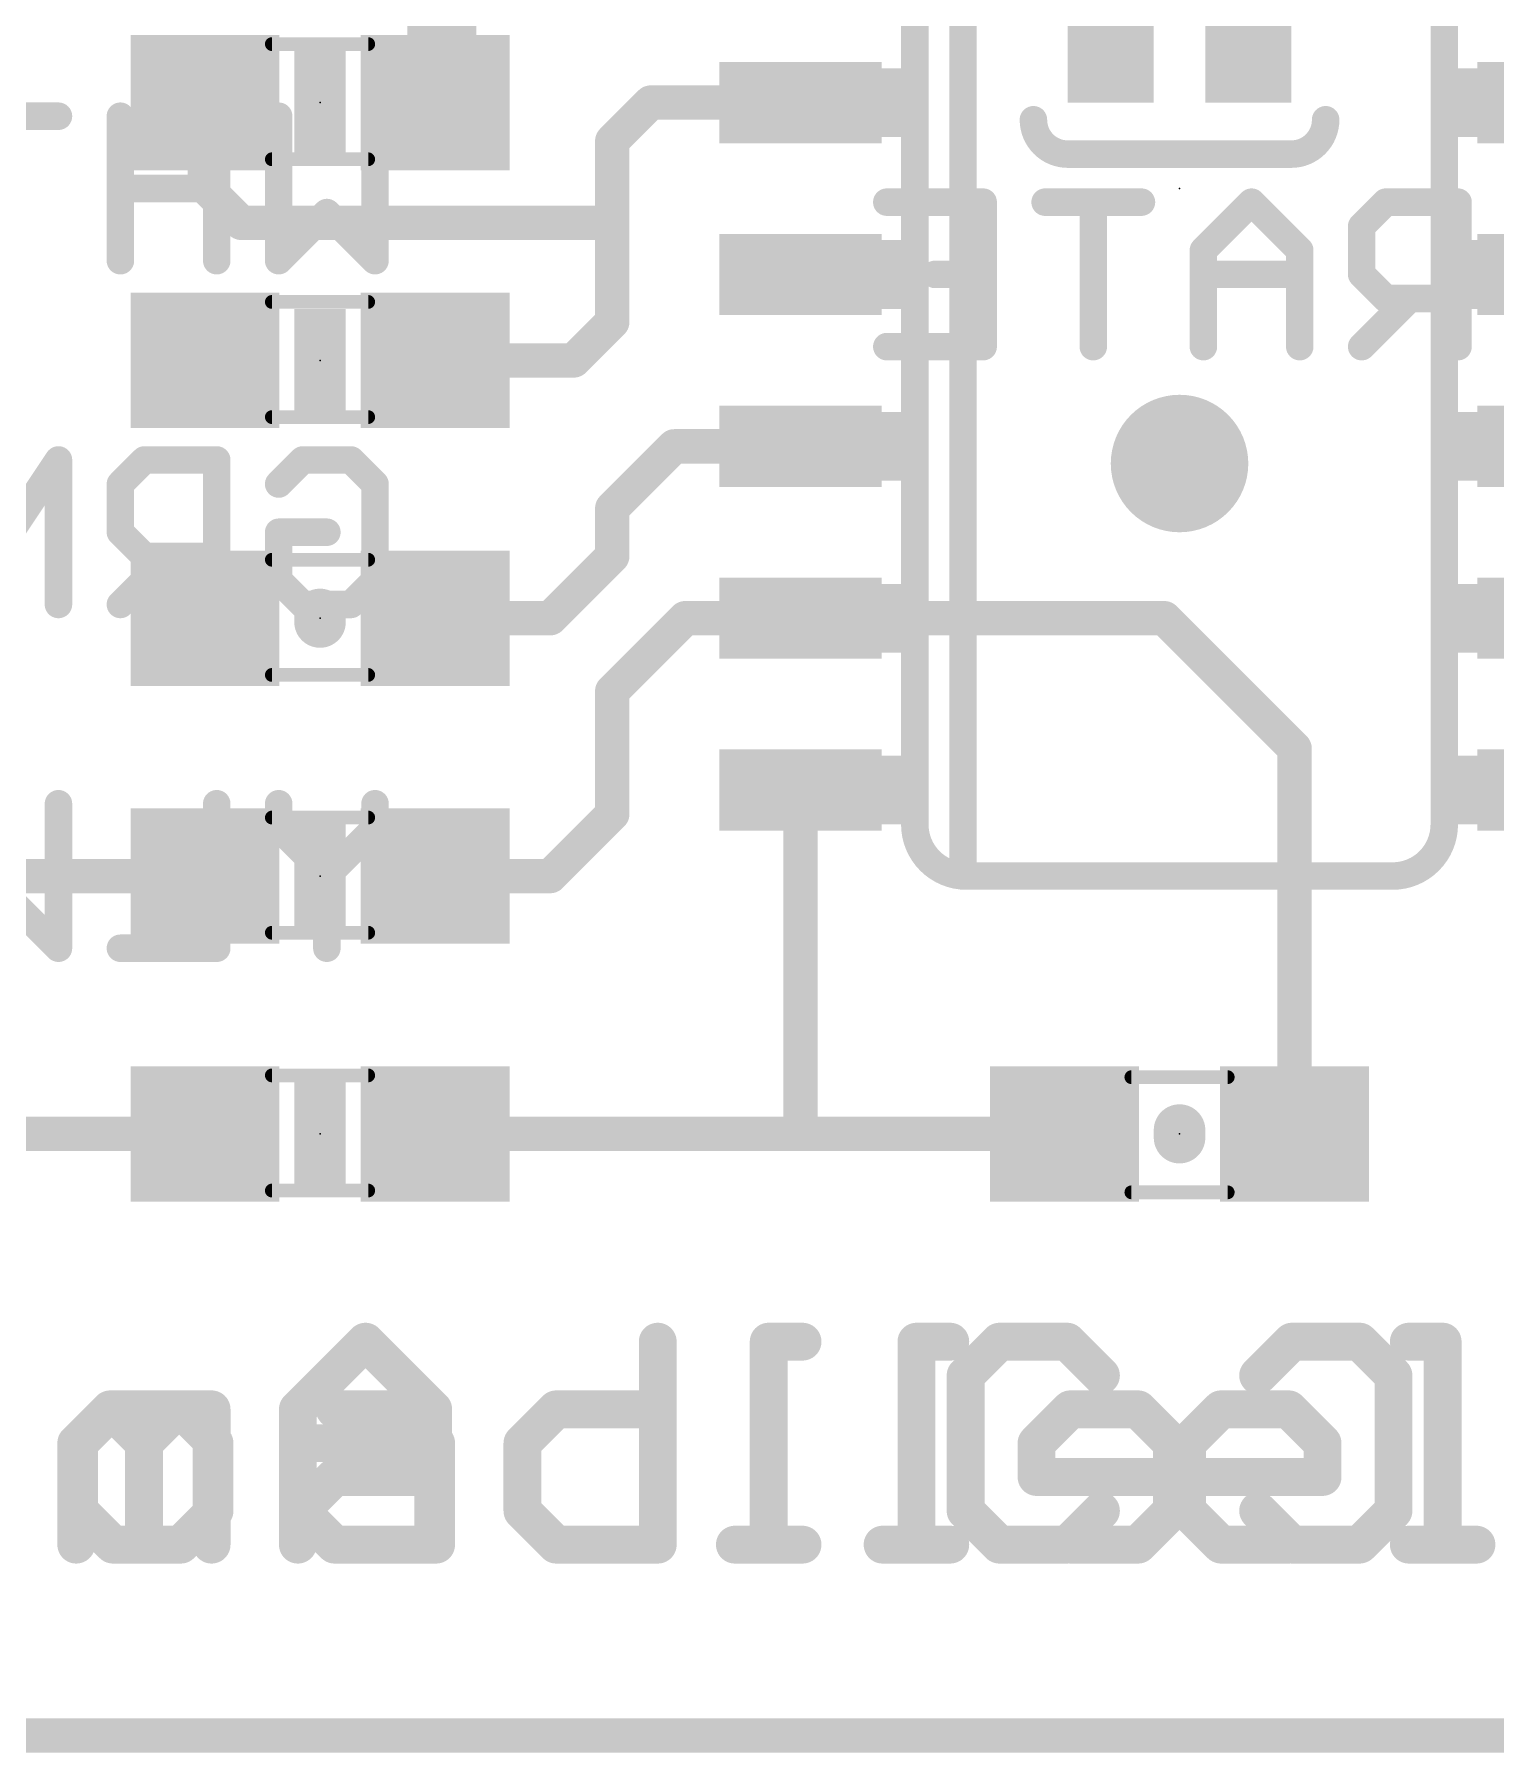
# Model space of a CAD drawing. Extents: x -25 to 82, y -23 to 23.
# Drawn here: x 6.78 to 17.58, y -0.13 to 12.57 of the extents above; entities that cross this region are included whole.
import ezdxf

# ---------------------------------------------------------------- set-up
doc = ezdxf.new("R2010")
doc.units = 0
for name, color, linetype in [('1', 12, 'CONTINUOUS'), ('16', 132, 'CONTINUOUS'), ('18', 110, 'CONTINUOUS'), ('20', 53, 'CONTINUOUS'), ('21', 41, 'CONTINUOUS'), ('22', 40, 'CONTINUOUS'), ('23', 53, 'CONTINUOUS'), ('51', 53, 'CONTINUOUS')]:
    doc.layers.add(name, color=color, linetype=linetype)

# ---------------------------------------------------------------- blocks, each defined once
blk = doc.blocks.new('RECT')
blk.add_solid([(-0.5, -0.5), (0.5, -0.5), (-0.5, 0.5), (0.5, 0.5)])
blk = doc.blocks.new('ROUNDV')
at = {"const_width": 0.5}
blk.add_lwpolyline([(0, -0.25, 1), (0, 0.25, 1), (0, -0.25)], format="xyb", dxfattribs=at)

msp = doc.modelspace()

# ---------------------------------------------------------------- linework, layer by layer
at = {"layer": '1'}
for points, const_width in [([(9.79, 12.954), (9.79, 12.065)], 0.508), ([(9.79, 12.065), (9.74, 12.065)], 0.508), ([(8.04, 12.065), (8.04, 11.4448)], 0.254), ([(11.049, 11.781), (11.333, 12.065)], 0.254), ([(11.333, 12.065), (12.44, 12.065)], 0.254), ([(11.049, 11.176), (11.049, 11.781)], 0.254), ([(8.04, 11.4448), (8.3088, 11.176)], 0.254), ([(8.3088, 11.176), (11.049, 11.176)], 0.254), ([(11.049, 10.444), (11.049, 11.176)], 0.254), ([(10.765, 10.16), (11.049, 10.444)], 0.254), ([(9.74, 10.16), (10.765, 10.16)], 0.254), ([(11.049, 9.0671), (11.5069, 9.525)], 0.254), ([(11.5069, 9.525), (12.44, 9.525)], 0.254), ([(11.049, 8.7129), (11.049, 9.0671)], 0.254), ([(10.5911, 8.255), (11.049, 8.7129)], 0.254), ([(9.74, 8.255), (10.5911, 8.255)], 0.254), ([(11.049, 7.7162), (11.5878, 8.255)], 0.254), ([(11.5878, 8.255), (12.44, 8.255)], 0.254), ([(12.44, 8.255), (15.1277, 8.255)], 0.254), ([(15.1277, 8.255), (16.09, 7.2927)], 0.254), ([(11.049, 6.8079), (11.049, 7.7162)], 0.254), ([(16.09, 7.2927), (16.09, 4.445)], 0.254), ([(12.44, 6.985), (12.44, 4.445)], 0.254), ([(10.5911, 6.35), (11.049, 6.8079)], 0.254), ([(6.35, 6.35), (8.04, 6.35)], 0.254), ([(9.74, 6.35), (10.5911, 6.35)], 0.254), ([(8.04, 4.445), (5.2299, 4.445)], 0.254), ([(9.74, 4.445), (11.43, 4.445)], 0.254), ([(12.44, 4.445), (11.43, 4.445)], 0.254), ([(12.44, 4.445), (14.39, 4.445)], 0.254), ([(0, 0), (30.48, 0)], 0.254)]:
    msp.add_lwpolyline(points, dxfattribs=dict(at, const_width=const_width))
for points, const_width in [([(9.74, 12.192, 1), (9.74, 11.938)], 0.254), ([(9.79, 11.938, 1), (9.79, 12.192)], 0.254), ([(8.1035, 12.065, 1), (7.9765, 12.065)], 0.127), ([(9.663, 12.065, 1), (9.917, 12.065)], 0.254), ([(11.333, 12.1285, 1), (11.333, 12.0015)], 0.127), ([(11.3779, 12.0201, 1), (11.2881, 12.1099)], 0.127), ([(12.44, 12.0015, 1), (12.44, 12.1285)], 0.127), ([(11.1125, 11.781, 1), (10.9855, 11.781)], 0.127), ([(11.0041, 11.8259, 1), (11.0939, 11.7361)], 0.127), ([(8.0849, 11.4897, 1), (7.9951, 11.3999)], 0.127), ([(7.9765, 11.4448, 1), (8.1035, 11.4448)], 0.127), ([(8.3088, 11.2395, 1), (8.3088, 11.1125)], 0.127), ([(11.1125, 11.176, 1), (10.9855, 11.176)], 0.127), ([(11.049, 11.1125, 1), (11.049, 11.2395)], 0.127), ([(8.2639, 11.1311, 1), (8.3537, 11.2209)], 0.127), ([(10.9855, 11.176, 1), (11.1125, 11.176)], 0.127), ([(11.0939, 10.3991, 1), (11.0041, 10.4889)], 0.127), ([(10.9855, 10.444, 1), (11.1125, 10.444)], 0.127), ([(9.74, 10.2235, 1), (9.74, 10.0965)], 0.127), ([(10.765, 10.0965, 1), (10.765, 10.2235)], 0.127), ([(10.7201, 10.2049, 1), (10.8099, 10.1151)], 0.127), ([(11.5069, 9.5885, 1), (11.5069, 9.4615)], 0.127), ([(11.5518, 9.4801, 1), (11.462, 9.5699)], 0.127), ([(12.44, 9.4615, 1), (12.44, 9.5885)], 0.127), ([(11.1125, 9.0671, 1), (10.9855, 9.0671)], 0.127), ([(11.0041, 9.112, 1), (11.0939, 9.0222)], 0.127), ([(10.9855, 8.7129, 1), (11.1125, 8.7129)], 0.127), ([(11.0939, 8.668, 1), (11.0041, 8.7578)], 0.127), ([(9.74, 8.3185, 1), (9.74, 8.1915)], 0.127), ([(10.5911, 8.1915, 1), (10.5911, 8.3185)], 0.127), ([(11.5878, 8.3185, 1), (11.5878, 8.1915)], 0.127), ([(11.6327, 8.2101, 1), (11.5429, 8.2999)], 0.127), ([(12.44, 8.3185, 1), (12.44, 8.1915)], 0.127), ([(12.44, 8.1915, 1), (12.44, 8.3185)], 0.127), ([(15.1726, 8.2999, 1), (15.0828, 8.2101)], 0.127), ([(15.1277, 8.1915, 1), (15.1277, 8.3185)], 0.127), ([(10.5462, 8.2999, 1), (10.636, 8.2101)], 0.127), ([(11.1125, 7.7162, 1), (10.9855, 7.7162)], 0.127), ([(11.0041, 7.7611, 1), (11.0939, 7.6713)], 0.127), ([(16.1535, 7.2927, 1), (16.0265, 7.2927)], 0.127), ([(16.0451, 7.2478, 1), (16.1349, 7.3376)], 0.127), ([(12.5035, 6.985, 1), (12.3765, 6.985)], 0.127), ([(10.9855, 6.8079, 1), (11.1125, 6.8079)], 0.127), ([(11.0939, 6.763, 1), (11.0041, 6.8528)], 0.127), ([(8.04, 6.2865, 1), (8.04, 6.4135)], 0.127), ([(9.74, 6.4135, 1), (9.74, 6.2865)], 0.127), ([(10.5911, 6.2865, 1), (10.5911, 6.4135)], 0.127), ([(10.5462, 6.3949, 1), (10.636, 6.3051)], 0.127), ([(8.04, 4.3815, 1), (8.04, 4.5085)], 0.127), ([(9.74, 4.5085, 1), (9.74, 4.3815)], 0.127), ([(11.43, 4.5085, 1), (11.43, 4.3815)], 0.127), ([(11.43, 4.3815, 1), (11.43, 4.5085)], 0.127), ([(12.44, 4.5085, 1), (12.44, 4.3815)], 0.127), ([(12.44, 4.3815, 1), (12.44, 4.5085)], 0.127), ([(14.39, 4.3815, 1), (14.39, 4.5085)], 0.127), ([(12.3765, 4.445, 1), (12.5035, 4.445)], 0.127), ([(16.0265, 4.445, 1), (16.1535, 4.445)], 0.127)]:
    msp.add_lwpolyline(points, format="xyb", dxfattribs=dict(at, const_width=const_width))
at = {"layer": '16', "const_width": 0.254}
msp.add_lwpolyline([(0, 0), (30.48, 0)], dxfattribs=at)
at = {"layer": '20', "const_width": 0.2032}
msp.add_lwpolyline([(30.48, 0), (0, 0)], dxfattribs=at)
at = {"layer": '21'}
for points, const_width in [([(13.6398, 16.51), (13.6398, 6.35)], 0.2032), ([(13.2842, 16.129), (13.2842, 6.731)], 0.2032), ([(17.1958, 6.731), (17.1958, 16.129)], 0.2032), ([(8.89, 8.2829), (8.89, 8.2271)], 0.381), ([(13.6652, 6.35), (16.8148, 6.35)], 0.2032), ([(15.24, 4.4171), (15.24, 4.4729)], 0.381), ([(11.3851, 2.9096), (11.3851, 1.4097)], 0.2794), ([(13.9095, 2.9096), (13.6595, 2.6596)], 0.2794), ([(14.4094, 2.9096), (13.9095, 2.9096)], 0.2794), ([(14.6594, 2.6596), (14.4094, 2.9096)], 0.2794), ([(16.9338, 2.9096), (17.1838, 2.9096)], 0.2794), ([(17.1838, 2.9096), (17.1838, 1.4097)], 0.2794), ([(13.6595, 2.6596), (13.6595, 1.6597)], 0.2794), ([(7.3608, 2.4096), (7.1109, 2.1596)], 0.2794), ([(7.8608, 2.4096), (7.3608, 2.4096)], 0.2794), ([(8.1108, 2.1596), (7.8608, 2.4096)], 0.2794), ([(8.998, 2.4096), (9.498, 2.4096)], 0.2794), ([(9.498, 2.4096), (9.7479, 2.1596)], 0.2794), ([(10.3852, 2.1596), (10.6351, 2.4096)], 0.2794), ([(10.6351, 2.4096), (11.3851, 2.4096)], 0.2794), ([(15.2966, 2.1596), (15.5466, 2.4096)], 0.2794), ([(15.5466, 2.4096), (16.0466, 2.4096)], 0.2794), ([(16.0466, 2.4096), (16.2966, 2.1596)], 0.2794), ([(7.1109, 2.1596), (7.1109, 1.6597)], 0.2794), ([(8.1108, 1.6597), (8.1108, 2.1596)], 0.2794), ([(9.7479, 2.1596), (9.7479, 1.4097)], 0.2794), ([(10.3852, 1.6597), (10.3852, 2.1596)], 0.2794), ([(15.2966, 1.6597), (15.2966, 2.1596)], 0.2794), ([(16.2966, 2.1596), (16.2966, 1.9097)], 0.2794), ([(8.748, 1.6597), (8.998, 1.9097)], 0.2794), ([(8.998, 1.9097), (9.7479, 1.9097)], 0.2794), ([(16.2966, 1.9097), (15.2966, 1.9097)], 0.2794), ([(7.1109, 1.6597), (7.3608, 1.4097)], 0.2794), ([(7.8608, 1.4097), (8.1108, 1.6597)], 0.2794), ([(8.998, 1.4097), (8.748, 1.6597)], 0.2794), ([(10.6351, 1.4097), (10.3852, 1.6597)], 0.2794), ([(13.6595, 1.6597), (13.9095, 1.4097)], 0.2794), ([(14.4094, 1.4097), (14.6594, 1.6597)], 0.2794), ([(15.5466, 1.4097), (15.2966, 1.6597)], 0.2794), ([(7.3608, 1.4097), (7.8608, 1.4097)], 0.2794), ([(9.7479, 1.4097), (8.998, 1.4097)], 0.2794), ([(11.3851, 1.4097), (10.6351, 1.4097)], 0.2794), ([(13.9095, 1.4097), (14.4094, 1.4097)], 0.2794), ([(16.0466, 1.4097), (15.5466, 1.4097)], 0.2794), ([(16.9338, 1.4097), (17.4338, 1.4097)], 0.2794)]:
    msp.add_lwpolyline(points, dxfattribs=dict(at, const_width=const_width))
for points, const_width in [([(8.9853, 8.2829, 1), (8.7948, 8.2829)], 0.1905), ([(8.7948, 8.2271, 1), (8.9853, 8.2271)], 0.1905), ([(13.2842, 6.731, 0.4142), (13.6652, 6.35)], 0.2032), ([(13.335, 6.731, 1), (13.2334, 6.731)], 0.1016), ([(13.2334, 6.731, 1), (13.335, 6.731)], 0.1016), ([(16.8148, 6.35, 0.4142), (17.1958, 6.731)], 0.2032), ([(17.2466, 6.731, 1), (17.145, 6.731)], 0.1016), ([(17.145, 6.731, 1), (17.2466, 6.731)], 0.1016), ([(13.589, 6.35, 1), (13.6906, 6.35)], 0.1016), ([(13.6652, 6.4008, 1), (13.6652, 6.2992)], 0.1016), ([(13.6652, 6.2992, 1), (13.6652, 6.4008)], 0.1016), ([(16.8148, 6.4008, 1), (16.8148, 6.2992)], 0.1016), ([(16.8148, 6.2992, 1), (16.8148, 6.4008)], 0.1016), ([(15.3353, 4.4729, 1), (15.1448, 4.4729)], 0.1905), ([(15.1448, 4.4171, 1), (15.3353, 4.4171)], 0.1905), ([(11.4549, 2.9096, 1), (11.3152, 2.9096)], 0.1397), ([(13.9095, 2.9794, 1), (13.9095, 2.8397)], 0.1397), ([(13.9589, 2.8602, 1), (13.8601, 2.959)], 0.1397), ([(14.4588, 2.959, 1), (14.36, 2.8602)], 0.1397), ([(14.4094, 2.8397, 1), (14.4094, 2.9794)], 0.1397), ([(16.9338, 2.9794, 1), (16.9338, 2.8397)], 0.1397), ([(17.2536, 2.9096, 1), (17.1139, 2.9096)], 0.1397), ([(17.1838, 2.8397, 1), (17.1838, 2.9794)], 0.1397), ([(13.7293, 2.6596, 1), (13.5896, 2.6596)], 0.1397), ([(13.6101, 2.709, 1), (13.7089, 2.6102)], 0.1397), ([(14.61, 2.6102, 1), (14.7088, 2.709)], 0.1397), ([(7.3608, 2.4795, 1), (7.3608, 2.3398)], 0.1397), ([(7.4102, 2.3602, 1), (7.3114, 2.459)], 0.1397), ([(7.9102, 2.459, 1), (7.8114, 2.3602)], 0.1397), ([(7.8608, 2.3398, 1), (7.8608, 2.4795)], 0.1397), ([(8.998, 2.4795, 1), (8.998, 2.3398)], 0.1397), ([(9.5473, 2.459, 1), (9.4486, 2.3602)], 0.1397), ([(9.498, 2.3398, 1), (9.498, 2.4795)], 0.1397), ([(10.6351, 2.4795, 1), (10.6351, 2.3398)], 0.1397), ([(10.6845, 2.3602, 1), (10.5858, 2.459)], 0.1397), ([(11.3851, 2.3398, 1), (11.3851, 2.4795)], 0.1397), ([(15.5466, 2.4795, 1), (15.5466, 2.3398)], 0.1397), ([(15.596, 2.3602, 1), (15.4972, 2.459)], 0.1397), ([(16.096, 2.459, 1), (15.9972, 2.3602)], 0.1397), ([(16.0466, 2.3398, 1), (16.0466, 2.4795)], 0.1397), ([(7.1807, 2.1596, 1), (7.041, 2.1596)], 0.1397), ([(8.1806, 2.1596, 1), (8.0409, 2.1596)], 0.1397), ([(9.8178, 2.1596, 1), (9.6781, 2.1596)], 0.1397), ([(10.455, 2.1596, 1), (10.3153, 2.1596)], 0.1397), ([(15.3665, 2.1596, 1), (15.2268, 2.1596)], 0.1397), ([(16.3664, 2.1596, 1), (16.2267, 2.1596)], 0.1397), ([(7.0615, 2.209, 1), (7.1602, 2.1102)], 0.1397), ([(8.0614, 2.1102, 1), (8.1602, 2.209)], 0.1397), ([(9.6985, 2.1102, 1), (9.7973, 2.209)], 0.1397), ([(10.3358, 2.209, 1), (10.4346, 2.1102)], 0.1397), ([(15.2472, 2.209, 1), (15.346, 2.1102)], 0.1397), ([(16.2472, 2.1102, 1), (16.3459, 2.209)], 0.1397), ([(8.998, 1.9795, 1), (8.998, 1.8398)], 0.1397), ([(9.0474, 1.8603, 1), (8.9486, 1.9591)], 0.1397), ([(9.7479, 1.8398, 1), (9.7479, 1.9795)], 0.1397), ([(15.2966, 1.9795, 1), (15.2966, 1.8398)], 0.1397), ([(16.2966, 1.8398, 1), (16.2966, 1.9795)], 0.1397), ([(16.2267, 1.9097, 1), (16.3664, 1.9097)], 0.1397), ([(7.1602, 1.7091, 1), (7.0615, 1.6103)], 0.1397), ([(8.1602, 1.6103, 1), (8.0614, 1.7091)], 0.1397), ([(8.7974, 1.7091, 1), (8.6986, 1.6103)], 0.1397), ([(8.6986, 1.7091, 1), (8.7974, 1.6103)], 0.1397), ([(10.4346, 1.7091, 1), (10.3358, 1.6103)], 0.1397), ([(13.7089, 1.7091, 1), (13.6101, 1.6103)], 0.1397), ([(14.7088, 1.6103, 1), (14.61, 1.7091)], 0.1397), ([(15.346, 1.7091, 1), (15.2472, 1.6103)], 0.1397), ([(7.041, 1.6597, 1), (7.1807, 1.6597)], 0.1397), ([(8.0409, 1.6597, 1), (8.1806, 1.6597)], 0.1397), ([(10.3153, 1.6597, 1), (10.455, 1.6597)], 0.1397), ([(13.5896, 1.6597, 1), (13.7293, 1.6597)], 0.1397), ([(15.2268, 1.6597, 1), (15.3665, 1.6597)], 0.1397), ([(7.3608, 1.4796, 1), (7.3608, 1.3399)], 0.1397), ([(7.3114, 1.3603, 1), (7.4102, 1.4591)], 0.1397), ([(7.8114, 1.4591, 1), (7.9102, 1.3603)], 0.1397), ([(7.8608, 1.3399, 1), (7.8608, 1.4796)], 0.1397), ([(8.998, 1.4796, 1), (8.998, 1.3399)], 0.1397), ([(8.9486, 1.3603, 1), (9.0474, 1.4591)], 0.1397), ([(9.7479, 1.3399, 1), (9.7479, 1.4796)], 0.1397), ([(10.6351, 1.4796, 1), (10.6351, 1.3399)], 0.1397), ([(10.5858, 1.3603, 1), (10.6845, 1.4591)], 0.1397), ([(11.3851, 1.3399, 1), (11.3851, 1.4796)], 0.1397), ([(13.9095, 1.4796, 1), (13.9095, 1.3399)], 0.1397), ([(13.8601, 1.3603, 1), (13.9589, 1.4591)], 0.1397), ([(14.36, 1.4591, 1), (14.4588, 1.3603)], 0.1397), ([(14.4094, 1.3399, 1), (14.4094, 1.4796)], 0.1397), ([(15.5466, 1.4796, 1), (15.5466, 1.3399)], 0.1397), ([(15.4972, 1.3603, 1), (15.596, 1.4591)], 0.1397), ([(16.0466, 1.3399, 1), (16.0466, 1.4796)], 0.1397), ([(16.9338, 1.4796, 1), (16.9338, 1.3399)], 0.1397), ([(17.4338, 1.3399, 1), (17.4338, 1.4796)], 0.1397), ([(9.6781, 1.4097, 1), (9.8178, 1.4097)], 0.1397), ([(11.3152, 1.4097, 1), (11.4549, 1.4097)], 0.1397), ([(17.1139, 1.4097, 1), (17.2536, 1.4097)], 0.1397)]:
    msp.add_lwpolyline(points, format="xyb", dxfattribs=dict(at, const_width=const_width))
at = {"layer": '22'}
for points, const_width in [([(6.9576, 11.9643), (6.2458, 11.9643)], 0.2032), ([(7.4152, 11.9643), (7.4152, 10.8966)], 0.2032), ([(8.127, 10.8966), (8.127, 11.9643)], 0.2032), ([(8.5846, 10.8966), (8.5846, 11.9643)], 0.2032), ([(9.2964, 11.9643), (9.2964, 10.8966)], 0.2032), ([(14.4145, 11.684), (16.0655, 11.684)], 0.2032), ([(8.127, 11.4305), (7.4152, 11.4305)], 0.2032), ([(13.0774, 11.3293), (13.7892, 11.3293)], 0.2032), ([(13.7892, 11.3293), (13.7892, 10.2616)], 0.2032), ([(14.9586, 11.3293), (14.2468, 11.3293)], 0.2032), ([(14.6027, 10.2616), (14.6027, 11.3293)], 0.2032), ([(15.7721, 11.3293), (15.4162, 10.9734)], 0.2032), ([(16.128, 10.9734), (15.7721, 11.3293)], 0.2032), ([(16.7635, 11.3293), (16.5856, 11.1514)], 0.2032), ([(17.2974, 11.3293), (16.7635, 11.3293)], 0.2032), ([(17.2974, 10.2616), (17.2974, 11.3293)], 0.2032), ([(8.9405, 11.2525), (8.5846, 10.8966)], 0.2032), ([(9.2964, 10.8966), (8.9405, 11.2525)], 0.2032), ([(16.5856, 11.1514), (16.5856, 10.7955)], 0.2032), ([(15.4162, 10.9734), (15.4162, 10.2616)], 0.2032), ([(16.128, 10.2616), (16.128, 10.9734)], 0.2032), ([(13.7892, 10.7955), (13.4333, 10.7955)], 0.2032), ([(16.128, 10.7955), (15.4162, 10.7955)], 0.2032), ([(16.5856, 10.7955), (16.7635, 10.6175)], 0.2032), ([(16.9415, 10.6175), (16.5856, 10.2616)], 0.2032), ([(16.7635, 10.6175), (17.2974, 10.6175)], 0.2032), ([(13.7892, 10.2616), (13.0774, 10.2616)], 0.2032), ([(6.9576, 9.4243), (6.2458, 8.3566)], 0.2032), ([(6.9576, 8.3566), (6.9576, 9.4243)], 0.2032), ([(7.5931, 9.4243), (7.4152, 9.2464)], 0.2032), ([(8.127, 9.4243), (7.5931, 9.4243)], 0.2032), ([(8.127, 8.3566), (8.127, 9.4243)], 0.2032), ([(8.5846, 9.2464), (8.7625, 9.4243)], 0.2032), ([(8.7625, 9.4243), (9.1185, 9.4243)], 0.2032), ([(9.1185, 9.4243), (9.2964, 9.2464)], 0.2032), ([(7.4152, 9.2464), (7.4152, 8.8905)], 0.2032), ([(9.2964, 9.2464), (9.2964, 8.5346)], 0.2032), ([(7.4152, 8.8905), (7.5931, 8.7125)], 0.2032), ([(8.5846, 8.5346), (8.5846, 8.8905)], 0.2032), ([(8.5846, 8.8905), (8.9405, 8.8905)], 0.2032), ([(7.7711, 8.7125), (7.4152, 8.3566)], 0.2032), ([(7.5931, 8.7125), (8.127, 8.7125)], 0.2032), ([(8.7625, 8.3566), (8.5846, 8.5346)], 0.2032), ([(9.2964, 8.5346), (9.1185, 8.3566)], 0.2032), ([(9.1185, 8.3566), (8.7625, 8.3566)], 0.2032), ([(6.9576, 6.8843), (6.9576, 5.8166)], 0.2032), ([(8.127, 6.8843), (8.127, 5.8166)], 0.2032), ([(8.5846, 6.7064), (8.5846, 6.8843)], 0.2032), ([(9.2964, 6.8843), (9.2964, 6.7064)], 0.2032), ([(8.9405, 6.3505), (8.5846, 6.7064)], 0.2032), ([(9.2964, 6.7064), (8.9405, 6.3505)], 0.2032), ([(8.9405, 6.3505), (8.9405, 5.8166)], 0.2032), ([(6.9576, 5.8166), (6.6017, 6.1725)], 0.2032), ([(8.127, 5.8166), (7.4152, 5.8166)], 0.2032), ([(9.2262, 2.9096), (8.7263, 2.4096)], 0.2794), ([(9.7262, 2.4096), (9.2262, 2.9096)], 0.2794), ([(12.4548, 2.9096), (12.2048, 2.9096)], 0.2794), ([(12.2048, 2.9096), (12.2048, 1.4097)], 0.2794), ([(13.5462, 2.9096), (13.2962, 2.9096)], 0.2794), ([(13.2962, 2.9096), (13.2962, 1.4097)], 0.2794), ([(15.8206, 2.6596), (16.0706, 2.9096)], 0.2794), ([(16.0706, 2.9096), (16.5705, 2.9096)], 0.2794), ([(16.5705, 2.9096), (16.8205, 2.6596)], 0.2794), ([(16.8205, 2.6596), (16.8205, 1.6597)], 0.2794), ([(7.3391, 2.4096), (7.0891, 2.1596)], 0.2794), ([(7.5891, 2.1596), (7.3391, 2.4096)], 0.2794), ([(7.839, 2.4096), (7.5891, 2.1596)], 0.2794), ([(8.089, 2.4096), (7.839, 2.4096)], 0.2794), ([(8.089, 1.4097), (8.089, 2.4096)], 0.2794), ([(8.7263, 2.4096), (8.7263, 1.4097)], 0.2794), ([(9.7262, 1.4097), (9.7262, 2.4096)], 0.2794), ([(14.4334, 2.4096), (14.1834, 2.1596)], 0.2794), ([(14.9334, 2.4096), (14.4334, 2.4096)], 0.2794), ([(15.1834, 2.1596), (14.9334, 2.4096)], 0.2794), ([(7.0891, 2.1596), (7.0891, 1.4097)], 0.2794), ([(7.5891, 2.1596), (7.5891, 1.4097)], 0.2794), ([(9.7262, 2.1596), (8.7263, 2.1596)], 0.2794), ([(14.1834, 2.1596), (14.1834, 1.9097)], 0.2794), ([(15.1834, 1.6597), (15.1834, 2.1596)], 0.2794), ([(14.1834, 1.9097), (15.1834, 1.9097)], 0.2794), ([(14.9334, 1.4097), (15.1834, 1.6597)], 0.2794), ([(16.0706, 1.4097), (15.8206, 1.6597)], 0.2794), ([(16.8205, 1.6597), (16.5705, 1.4097)], 0.2794), ([(12.4548, 1.4097), (11.9548, 1.4097)], 0.2794), ([(13.5462, 1.4097), (13.0462, 1.4097)], 0.2794), ([(14.4334, 1.4097), (14.9334, 1.4097)], 0.2794), ([(16.5705, 1.4097), (16.0706, 1.4097)], 0.2794)]:
    msp.add_lwpolyline(points, dxfattribs=dict(at, const_width=const_width))
for points, const_width in [([(6.9576, 11.9135, 1), (6.9576, 12.0151)], 0.1016), ([(7.466, 11.9643, 1), (7.3644, 11.9643)], 0.1016), ([(8.1778, 11.9643, 1), (8.0762, 11.9643)], 0.1016), ([(8.6354, 11.9643, 1), (8.5338, 11.9643)], 0.1016), ([(9.3472, 11.9643, 1), (9.2456, 11.9643)], 0.1016), ([(14.1605, 11.938, 0.4142), (14.4145, 11.684)], 0.2032), ([(14.2113, 11.938, 1), (14.1097, 11.938)], 0.1016), ([(16.0655, 11.684, 0.4142), (16.3195, 11.938)], 0.2032), ([(16.3703, 11.938, 1), (16.2687, 11.938)], 0.1016), ([(14.4145, 11.7348, 1), (14.4145, 11.6332)], 0.1016), ([(14.4145, 11.6332, 1), (14.4145, 11.7348)], 0.1016), ([(16.0655, 11.7348, 1), (16.0655, 11.6332)], 0.1016), ([(16.0655, 11.6332, 1), (16.0655, 11.7348)], 0.1016), ([(7.4152, 11.4813, 1), (7.4152, 11.3797)], 0.1016), ([(8.127, 11.3797, 1), (8.127, 11.4813)], 0.1016), ([(13.0774, 11.3801, 1), (13.0774, 11.2785)], 0.1016), ([(13.84, 11.3293, 1), (13.7384, 11.3293)], 0.1016), ([(13.7892, 11.2785, 1), (13.7892, 11.3801)], 0.1016), ([(14.2468, 11.3801, 1), (14.2468, 11.2785)], 0.1016), ([(14.6535, 11.3293, 1), (14.5519, 11.3293)], 0.1016), ([(14.9586, 11.2785, 1), (14.9586, 11.3801)], 0.1016), ([(15.808, 11.3652, 1), (15.7362, 11.2934)], 0.1016), ([(15.808, 11.2934, 1), (15.7362, 11.3652)], 0.1016), ([(16.7635, 11.3801, 1), (16.7635, 11.2785)], 0.1016), ([(16.7995, 11.2934, 1), (16.7276, 11.3652)], 0.1016), ([(17.3482, 11.3293, 1), (17.2466, 11.3293)], 0.1016), ([(17.2974, 11.2785, 1), (17.2974, 11.3801)], 0.1016), ([(8.9764, 11.2884, 1), (8.9046, 11.2166)], 0.1016), ([(8.9764, 11.2166, 1), (8.9046, 11.2884)], 0.1016), ([(16.6364, 11.1514, 1), (16.5348, 11.1514)], 0.1016), ([(16.5497, 11.1873, 1), (16.6215, 11.1154)], 0.1016), ([(15.467, 10.9734, 1), (15.3654, 10.9734)], 0.1016), ([(15.3803, 11.0093, 1), (15.4521, 10.9375)], 0.1016), ([(16.1788, 10.9734, 1), (16.0772, 10.9734)], 0.1016), ([(16.0921, 10.9375, 1), (16.1639, 11.0093)], 0.1016), ([(7.3644, 10.8966, 1), (7.466, 10.8966)], 0.1016), ([(8.0762, 10.8966, 1), (8.1778, 10.8966)], 0.1016), ([(8.5487, 10.9325, 1), (8.6205, 10.8607)], 0.1016), ([(8.5338, 10.8966, 1), (8.6354, 10.8966)], 0.1016), ([(9.2456, 10.8966, 1), (9.3472, 10.8966)], 0.1016), ([(9.2605, 10.8607, 1), (9.3323, 10.9325)], 0.1016), ([(13.4333, 10.8463, 1), (13.4333, 10.7447)], 0.1016), ([(13.7892, 10.7447, 1), (13.7892, 10.8463)], 0.1016), ([(15.4162, 10.8463, 1), (15.4162, 10.7447)], 0.1016), ([(16.128, 10.7447, 1), (16.128, 10.8463)], 0.1016), ([(16.6215, 10.8314, 1), (16.5497, 10.7595)], 0.1016), ([(16.5348, 10.7955, 1), (16.6364, 10.7955)], 0.1016), ([(16.7635, 10.6683, 1), (16.7635, 10.5667)], 0.1016), ([(16.7276, 10.5816, 1), (16.7995, 10.6534)], 0.1016), ([(16.9774, 10.5816, 1), (16.9056, 10.6534)], 0.1016), ([(17.2974, 10.5667, 1), (17.2974, 10.6683)], 0.1016), ([(13.0774, 10.3124, 1), (13.0774, 10.2108)], 0.1016), ([(13.7384, 10.2616, 1), (13.84, 10.2616)], 0.1016), ([(13.7892, 10.2108, 1), (13.7892, 10.3124)], 0.1016), ([(14.5519, 10.2616, 1), (14.6535, 10.2616)], 0.1016), ([(15.3654, 10.2616, 1), (15.467, 10.2616)], 0.1016), ([(16.0772, 10.2616, 1), (16.1788, 10.2616)], 0.1016), ([(16.5497, 10.2975, 1), (16.6215, 10.2257)], 0.1016), ([(17.2466, 10.2616, 1), (17.3482, 10.2616)], 0.1016), ([(7.0084, 9.4243, 1), (6.9068, 9.4243)], 0.1016), ([(6.9999, 9.3961, 1), (6.9153, 9.4525)], 0.1016), ([(7.5931, 9.4751, 1), (7.5931, 9.3735)], 0.1016), ([(7.6291, 9.3884, 1), (7.5572, 9.4602)], 0.1016), ([(8.1778, 9.4243, 1), (8.0762, 9.4243)], 0.1016), ([(8.127, 9.3735, 1), (8.127, 9.4751)], 0.1016), ([(8.7625, 9.4751, 1), (8.7625, 9.3735)], 0.1016), ([(8.7985, 9.3884, 1), (8.7266, 9.4602)], 0.1016), ([(9.1544, 9.4602, 1), (9.0825, 9.3884)], 0.1016), ([(9.1185, 9.3735, 1), (9.1185, 9.4751)], 0.1016), ([(7.466, 9.2464, 1), (7.3644, 9.2464)], 0.1016), ([(7.3793, 9.2823, 1), (7.4511, 9.2104)], 0.1016), ([(8.5487, 9.2823, 1), (8.6205, 9.2104)], 0.1016), ([(9.3472, 9.2464, 1), (9.2456, 9.2464)], 0.1016), ([(9.2605, 9.2104, 1), (9.3323, 9.2823)], 0.1016), ([(7.4511, 8.9264, 1), (7.3793, 8.8545)], 0.1016), ([(7.3644, 8.8905, 1), (7.466, 8.8905)], 0.1016), ([(8.6354, 8.8905, 1), (8.5338, 8.8905)], 0.1016), ([(8.5846, 8.9413, 1), (8.5846, 8.8397)], 0.1016), ([(8.9405, 8.8397, 1), (8.9405, 8.9413)], 0.1016), ([(7.5931, 8.7633, 1), (7.5931, 8.6617)], 0.1016), ([(7.5572, 8.6766, 1), (7.6291, 8.7484)], 0.1016), ([(7.807, 8.6766, 1), (7.7352, 8.7484)], 0.1016), ([(8.127, 8.6617, 1), (8.127, 8.7633)], 0.1016), ([(8.6205, 8.5705, 1), (8.5487, 8.4986)], 0.1016), ([(9.3323, 8.4986, 1), (9.2605, 8.5705)], 0.1016), ([(8.5338, 8.5346, 1), (8.6354, 8.5346)], 0.1016), ([(9.2456, 8.5346, 1), (9.3472, 8.5346)], 0.1016), ([(6.9068, 8.3566, 1), (7.0084, 8.3566)], 0.1016), ([(7.3793, 8.3925, 1), (7.4511, 8.3207)], 0.1016), ([(8.0762, 8.3566, 1), (8.1778, 8.3566)], 0.1016), ([(8.7625, 8.4074, 1), (8.7625, 8.3058)], 0.1016), ([(8.7266, 8.3207, 1), (8.7985, 8.3925)], 0.1016), ([(9.0825, 8.3925, 1), (9.1544, 8.3207)], 0.1016), ([(9.1185, 8.3058, 1), (9.1185, 8.4074)], 0.1016), ([(7.0084, 6.8843, 1), (6.9068, 6.8843)], 0.1016), ([(8.1778, 6.8843, 1), (8.0762, 6.8843)], 0.1016), ([(8.6354, 6.8843, 1), (8.5338, 6.8843)], 0.1016), ([(9.3472, 6.8843, 1), (9.2456, 6.8843)], 0.1016), ([(8.6205, 6.7423, 1), (8.5487, 6.6704)], 0.1016), ([(8.5338, 6.7064, 1), (8.6354, 6.7064)], 0.1016), ([(9.2456, 6.7064, 1), (9.3472, 6.7064)], 0.1016), ([(9.3323, 6.6704, 1), (9.2605, 6.7423)], 0.1016), ([(8.9913, 6.3505, 1), (8.8897, 6.3505)], 0.1016), ([(8.9046, 6.3864, 1), (8.9764, 6.3145)], 0.1016), ([(8.9046, 6.3145, 1), (8.9764, 6.3864)], 0.1016), ([(6.9068, 5.8166, 1), (7.0084, 5.8166)], 0.1016), ([(6.9217, 5.7807, 1), (6.9935, 5.8525)], 0.1016), ([(7.4152, 5.8674, 1), (7.4152, 5.7658)], 0.1016), ([(8.0762, 5.8166, 1), (8.1778, 5.8166)], 0.1016), ([(8.127, 5.7658, 1), (8.127, 5.8674)], 0.1016), ([(8.8897, 5.8166, 1), (8.9913, 5.8166)], 0.1016), ([(9.2756, 2.959, 1), (9.1768, 2.8602)], 0.1397), ([(9.2756, 2.8602, 1), (9.1768, 2.959)], 0.1397), ([(12.2048, 2.9794, 1), (12.2048, 2.8397)], 0.1397), ([(12.2746, 2.9096, 1), (12.1349, 2.9096)], 0.1397), ([(12.4548, 2.8397, 1), (12.4548, 2.9794)], 0.1397), ([(13.2962, 2.9794, 1), (13.2962, 2.8397)], 0.1397), ([(13.3661, 2.9096, 1), (13.2264, 2.9096)], 0.1397), ([(13.5462, 2.8397, 1), (13.5462, 2.9794)], 0.1397), ([(16.0706, 2.9794, 1), (16.0706, 2.8397)], 0.1397), ([(16.12, 2.8602, 1), (16.0212, 2.959)], 0.1397), ([(16.6199, 2.959, 1), (16.5211, 2.8602)], 0.1397), ([(16.5705, 2.8397, 1), (16.5705, 2.9794)], 0.1397), ([(16.8904, 2.6596, 1), (16.7507, 2.6596)], 0.1397), ([(15.7712, 2.709, 1), (15.87, 2.6102)], 0.1397), ([(16.7711, 2.6102, 1), (16.8699, 2.709)], 0.1397), ([(7.3885, 2.459, 1), (7.2897, 2.3602)], 0.1397), ([(7.3885, 2.3602, 1), (7.2897, 2.459)], 0.1397), ([(7.839, 2.4795, 1), (7.839, 2.3398)], 0.1397), ([(7.8884, 2.3602, 1), (7.7896, 2.459)], 0.1397), ([(8.1589, 2.4096, 1), (8.0192, 2.4096)], 0.1397), ([(8.089, 2.3398, 1), (8.089, 2.4795)], 0.1397), ([(8.7961, 2.4096, 1), (8.6564, 2.4096)], 0.1397), ([(9.796, 2.4096, 1), (9.6563, 2.4096)], 0.1397), ([(14.4334, 2.4795, 1), (14.4334, 2.3398)], 0.1397), ([(14.4828, 2.3602, 1), (14.384, 2.459)], 0.1397), ([(14.9828, 2.459, 1), (14.884, 2.3602)], 0.1397), ([(14.9334, 2.3398, 1), (14.9334, 2.4795)], 0.1397), ([(8.6769, 2.459, 1), (8.7756, 2.3602)], 0.1397), ([(9.6768, 2.3602, 1), (9.7756, 2.459)], 0.1397), ([(7.1589, 2.1596, 1), (7.0193, 2.1596)], 0.1397), ([(7.6589, 2.1596, 1), (7.5192, 2.1596)], 0.1397), ([(8.7263, 2.2295, 1), (8.7263, 2.0898)], 0.1397), ([(9.7262, 2.0898, 1), (9.7262, 2.2295)], 0.1397), ([(14.2533, 2.1596, 1), (14.1136, 2.1596)], 0.1397), ([(15.2532, 2.1596, 1), (15.1135, 2.1596)], 0.1397), ([(7.0397, 2.209, 1), (7.1385, 2.1102)], 0.1397), ([(7.5397, 2.209, 1), (7.6385, 2.1102)], 0.1397), ([(7.5397, 2.1102, 1), (7.6385, 2.209)], 0.1397), ([(14.1341, 2.209, 1), (14.2328, 2.1102)], 0.1397), ([(15.134, 2.1102, 1), (15.2328, 2.209)], 0.1397), ([(14.1834, 1.9795, 1), (14.1834, 1.8398)], 0.1397), ([(15.1834, 1.8398, 1), (15.1834, 1.9795)], 0.1397), ([(14.1136, 1.9097, 1), (14.2533, 1.9097)], 0.1397), ([(15.2328, 1.6103, 1), (15.134, 1.7091)], 0.1397), ([(15.87, 1.7091, 1), (15.7712, 1.6103)], 0.1397), ([(16.8699, 1.6103, 1), (16.7711, 1.7091)], 0.1397), ([(15.1135, 1.6597, 1), (15.2532, 1.6597)], 0.1397), ([(16.7507, 1.6597, 1), (16.8904, 1.6597)], 0.1397), ([(11.9548, 1.4796, 1), (11.9548, 1.3399)], 0.1397), ([(12.4548, 1.3399, 1), (12.4548, 1.4796)], 0.1397), ([(13.0462, 1.4796, 1), (13.0462, 1.3399)], 0.1397), ([(13.5462, 1.3399, 1), (13.5462, 1.4796)], 0.1397), ([(14.4334, 1.4796, 1), (14.4334, 1.3399)], 0.1397), ([(14.884, 1.4591, 1), (14.9828, 1.3603)], 0.1397), ([(14.9334, 1.3399, 1), (14.9334, 1.4796)], 0.1397), ([(16.0706, 1.4796, 1), (16.0706, 1.3399)], 0.1397), ([(16.0212, 1.3603, 1), (16.12, 1.4591)], 0.1397), ([(16.5211, 1.4591, 1), (16.6199, 1.3603)], 0.1397), ([(16.5705, 1.3399, 1), (16.5705, 1.4796)], 0.1397), ([(7.0193, 1.4097, 1), (7.1589, 1.4097)], 0.1397), ([(7.5192, 1.4097, 1), (7.6589, 1.4097)], 0.1397), ([(8.0192, 1.4097, 1), (8.1589, 1.4097)], 0.1397), ([(8.6564, 1.4097, 1), (8.7961, 1.4097)], 0.1397), ([(9.6563, 1.4097, 1), (9.796, 1.4097)], 0.1397), ([(12.1349, 1.4097, 1), (12.2746, 1.4097)], 0.1397), ([(13.2264, 1.4097, 1), (13.3661, 1.4097)], 0.1397)]:
    msp.add_lwpolyline(points, format="xyb", dxfattribs=dict(at, const_width=const_width))
at = {"layer": '23'}
for p in [(8.89, 12.065), (15.24, 11.43), (8.89, 10.16), (8.89, 8.255), (8.89, 6.35), (8.89, 4.445), (15.24, 4.445)]:
    msp.add_point(p, dxfattribs=at)
at = {"layer": '51', "const_width": 0.1016}
for points in [[(8.534, 12.497), (9.246, 12.497)], [(8.534, 11.646), (9.246, 11.646)], [(8.534, 10.592), (9.246, 10.592)], [(8.534, 9.741), (9.246, 9.741)], [(8.534, 8.687), (9.246, 8.687)], [(8.534, 7.836), (9.246, 7.836)], [(8.534, 6.782), (9.246, 6.782)], [(8.534, 5.931), (9.246, 5.931)], [(8.534, 4.877), (9.246, 4.877)], [(15.596, 4.864), (14.884, 4.864)], [(8.534, 4.026), (9.246, 4.026)], [(15.596, 4.013), (14.884, 4.013)]]:
    msp.add_lwpolyline(points, dxfattribs=at)
at = {"layer": '51', "const_width": 0.0508}
for points in [[(8.534, 12.5224, 1), (8.534, 12.4716)], [(9.246, 12.4716, 1), (9.246, 12.5224)], [(8.534, 11.6714, 1), (8.534, 11.6206)], [(9.246, 11.6206, 1), (9.246, 11.6714)], [(8.534, 10.6174, 1), (8.534, 10.5666)], [(9.246, 10.5666, 1), (9.246, 10.6174)], [(8.534, 9.7664, 1), (8.534, 9.7156)], [(9.246, 9.7156, 1), (9.246, 9.7664)], [(8.534, 8.7124, 1), (8.534, 8.6616)], [(9.246, 8.6616, 1), (9.246, 8.7124)], [(8.534, 7.8614, 1), (8.534, 7.8106)], [(9.246, 7.8106, 1), (9.246, 7.8614)], [(8.534, 6.8074, 1), (8.534, 6.7566)], [(9.246, 6.7566, 1), (9.246, 6.8074)], [(8.534, 5.9564, 1), (8.534, 5.9056)], [(9.246, 5.9056, 1), (9.246, 5.9564)], [(8.534, 4.9024, 1), (8.534, 4.8516)], [(9.246, 4.8516, 1), (9.246, 4.9024)], [(14.884, 4.8894, 1), (14.884, 4.8386)], [(15.596, 4.8386, 1), (15.596, 4.8894)], [(8.534, 4.0514, 1), (8.534, 4.0006)], [(9.246, 4.0006, 1), (9.246, 4.0514)], [(14.884, 4.0384, 1), (14.884, 3.9876)], [(15.596, 3.9876, 1), (15.596, 4.0384)]]:
    msp.add_lwpolyline(points, format="xyb", dxfattribs=at)

# ---------------------------------------------------------------- block references
at = {"layer": '1', "xscale": 1.1}
for p in [(8.04, 12.065), (9.74, 12.065), (8.04, 10.16), (9.74, 10.16), (8.04, 8.255), (9.74, 8.255), (8.04, 6.35), (9.74, 6.35), (8.04, 4.445), (9.74, 4.445)]:
    msp.add_blockref('RECT', p, dxfattribs=at)
at = {"layer": '1', "xscale": 0.6, "yscale": 1.2, "rotation": 270}
for p in [(12.44, 12.065), (18.04, 12.065), (12.44, 10.795), (18.04, 10.795), (12.44, 9.525), (18.04, 9.525), (12.44, 8.255), (18.04, 8.255), (12.44, 6.985), (18.04, 6.985)]:
    msp.add_blockref('RECT', p, dxfattribs=at)
at = {"layer": '1', "xscale": 1.1, "rotation": 180}
for p in [(14.39, 4.445), (16.09, 4.445)]:
    msp.add_blockref('RECT', p, dxfattribs=at)
at = {"layer": '16', "xscale": 0.635, "yscale": 1.27}
for p in [(14.732, 12.7), (15.748, 12.7)]:
    msp.add_blockref('RECT', p, dxfattribs=at)
at = {"layer": '18', "xscale": 1.016, "yscale": 1.016}
msp.add_blockref('ROUNDV', (15.24, 9.398), dxfattribs=at)
msp.add_blockref('ROUNDV', (15.24, 9.398), dxfattribs=at)
at = {"layer": '21', "xscale": 0.381, "yscale": 0.762}
for p in [(8.89, 12.065), (8.89, 10.16), (8.89, 6.35), (8.89, 4.445)]:
    msp.add_blockref('RECT', p, dxfattribs=at)
at = {"layer": '51', "xscale": 0.5001, "yscale": 0.95}
for p in [(8.3018, 12.0701), (9.4703, 12.0701), (8.3018, 10.1651), (9.4703, 10.1651), (8.3018, 8.2601), (9.4703, 8.2601), (8.3018, 6.3551), (9.4703, 6.3551), (8.3018, 4.4501), (9.4703, 4.4501)]:
    msp.add_blockref('RECT', p, dxfattribs=at)
at = {"layer": '51'}
for p, xscale, yscale, rotation in [((12.7127, 12.065), 0.508, 1.143, 270), ((17.7673, 12.065), 0.508, 1.143, 270), ((12.7127, 10.795), 0.508, 1.143, 270), ((17.7673, 10.795), 0.508, 1.143, 270), ((12.7127, 9.525), 0.508, 1.143, 270), ((17.7673, 9.525), 0.508, 1.143, 270), ((12.7127, 8.255), 0.508, 1.143, 270), ((17.7673, 8.255), 0.508, 1.143, 270), ((12.7127, 6.985), 0.508, 1.143, 270), ((17.7673, 6.985), 0.508, 1.143, 270), ((14.6598, 4.4399), 0.5001, 0.95, 180), ((15.8282, 4.4399), 0.5001, 0.95, 180)]:
    msp.add_blockref('RECT', p, dxfattribs=dict(at, xscale=xscale, yscale=yscale, rotation=rotation))

doc.saveas('drawing.dxf')
